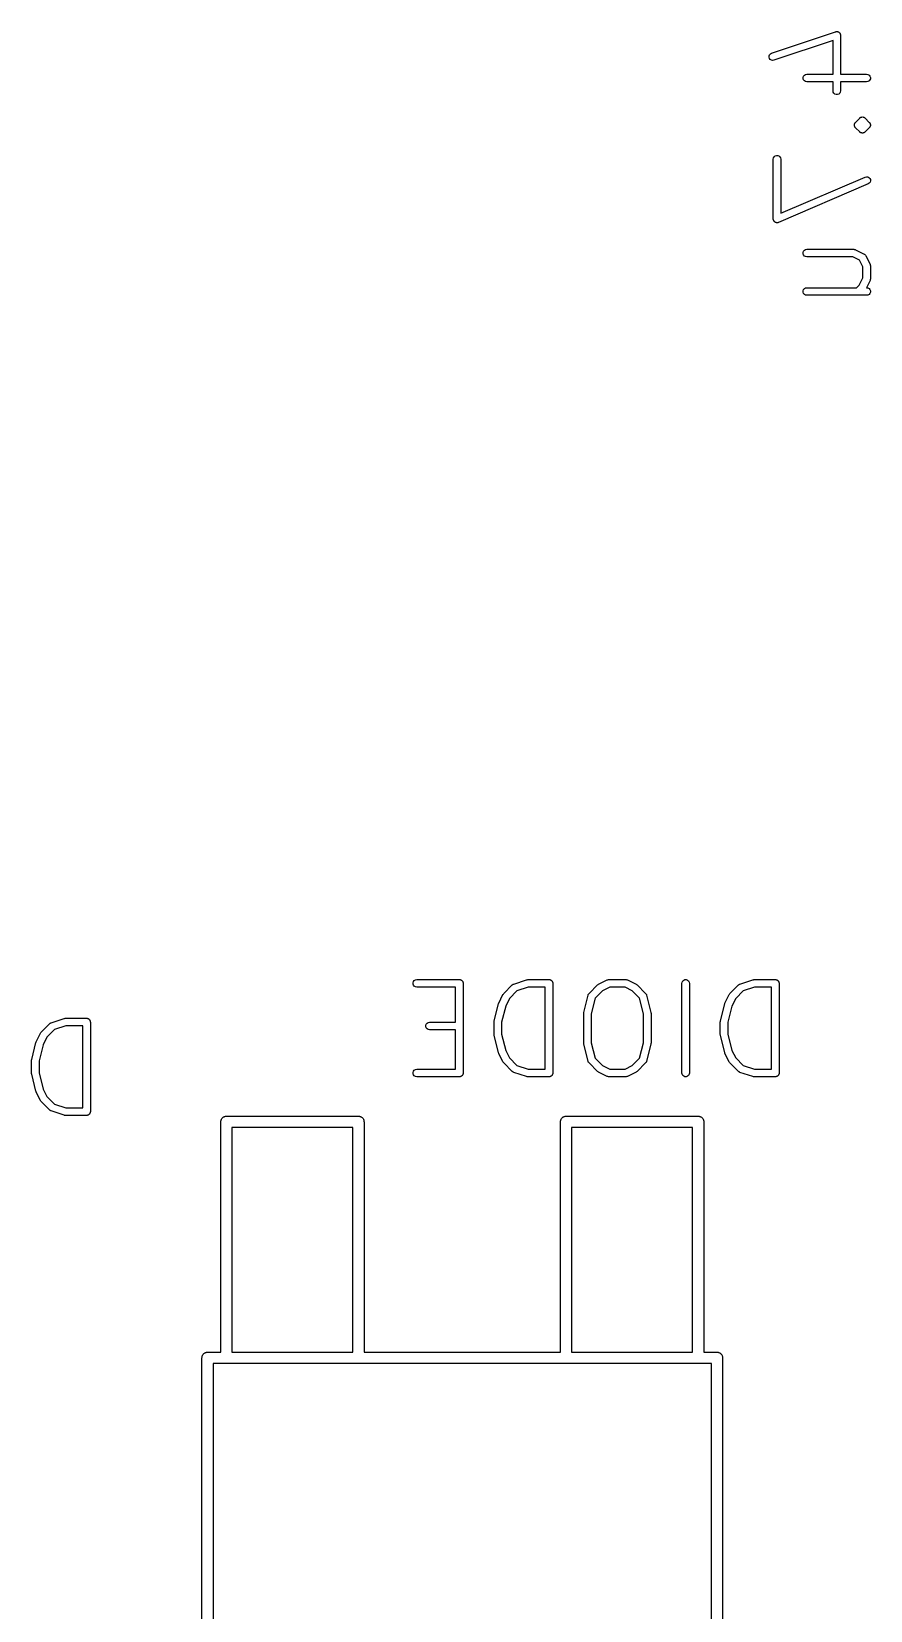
# Model space of a CAD drawing. Extents: x -0.3 to 76.5, y -74.5 to -2.2.
# Drawn here: x 39.7 to 50.99, y -23.42 to -2.18 of the extents above; entities that cross this region are included whole.
import ezdxf

# ---------------------------------------------------------------- set-up
doc = ezdxf.new("R2010")
doc.units = 0
doc.header["$MEASUREMENT"] = 0
doc.layers.add('BLACK', color=7, linetype='CONTINUOUS')

msp = doc.modelspace()

# ---------------------------------------------------------------- linework, layer by layer
at = {"layer": 'Black'}
for p, q in [((49.6625, -2.46888), (50.5243, -2.18162)), ((50.4896, -2.30029), (49.6947, -2.56526)), ((50.4896, -2.75353), (50.4896, -2.30029)), ((50.5243, -2.18162), (50.528, -2.18107)), ((50.528, -2.18107), (50.5316, -2.17978)), ((50.5316, -2.17978), (50.5367, -2.17978)), ((50.5367, -2.17978), (50.5418, -2.17903)), ((50.5418, -2.17903), (50.5454, -2.17978)), ((50.5454, -2.17978), (50.5492, -2.17978)), ((50.5492, -2.17978), (50.554, -2.18154)), ((50.554, -2.18154), (50.5591, -2.18257)), ((50.5591, -2.18257), (50.5623, -2.18453)), ((50.5623, -2.18453), (50.5658, -2.18582)), ((50.5658, -2.18582), (50.5697, -2.18911)), ((50.5697, -2.18911), (50.5741, -2.1918)), ((50.5741, -2.1918), (50.5764, -2.19474)), ((50.5764, -2.19474), (50.5793, -2.19716)), ((50.5793, -2.19716), (50.5819, -2.2016)), ((50.5819, -2.2016), (50.5851, -2.20562)), ((50.5851, -2.20562), (50.5862, -2.20918)), ((50.5862, -2.20918), (50.5881, -2.21243)), ((50.5881, -2.21243), (50.589, -2.21749)), ((50.589, -2.21749), (50.5906, -2.22236)), ((50.5906, -2.22236), (50.5905, -2.22611)), ((50.5905, -2.22611), (50.5912, -2.22981)), ((50.5912, -2.22981), (50.5912, -2.75353)), ((49.6283, -2.52452), (49.6288, -2.50689)), ((49.6339, -2.54126), (49.6283, -2.52452)), ((49.6288, -2.50689), (49.6353, -2.49048)), ((49.6449, -2.55508), (49.6339, -2.54126)), ((49.6353, -2.49048), (49.647, -2.47728)), ((49.647, -2.47728), (49.6625, -2.46888)), ((49.6599, -2.56431), (49.6449, -2.55508)), ((49.6772, -2.56785), (49.6599, -2.56431)), ((49.6947, -2.56526), (49.6772, -2.56785)), ((50.1056, -2.76542), (50.1208, -2.7566)), ((50.1208, -2.7566), (50.1382, -2.75353)), ((50.1382, -2.75353), (50.4896, -2.75353)), ((50.5912, -2.75353), (50.9425, -2.75353)), ((50.9425, -2.75353), (50.9599, -2.7566)), ((50.9599, -2.7566), (50.9752, -2.76542)), ((50.0882, -2.79551), (50.0942, -2.77893)), ((50.0882, -2.81315), (50.0882, -2.79551)), ((50.0942, -2.82973), (50.0882, -2.81315)), ((50.0942, -2.77893), (50.1056, -2.76542)), ((50.1056, -2.84325), (50.0942, -2.82973)), ((50.1208, -2.85207), (50.1056, -2.84325)), ((50.1382, -2.85513), (50.1208, -2.85207)), ((50.4896, -2.85513), (50.1382, -2.85513)), ((50.4896, -2.97669), (50.4896, -2.85513)), ((50.9425, -2.85513), (50.5912, -2.85513)), ((50.5912, -2.85513), (50.5912, -2.97669)), ((50.9599, -2.85207), (50.9425, -2.85513)), ((50.9752, -2.84325), (50.9599, -2.85207)), ((50.9752, -2.76542), (50.9865, -2.77893)), ((50.9865, -2.82973), (50.9752, -2.84325)), ((50.9865, -2.77893), (50.9926, -2.79551)), ((50.9926, -2.81315), (50.9865, -2.82973)), ((50.9926, -2.79551), (50.9926, -2.81315)), ((50.4926, -2.99406), (50.4896, -2.97669)), ((50.5015, -3.00934), (50.4926, -2.99406)), ((50.515, -3.02068), (50.5015, -3.00934)), ((50.5316, -3.02672), (50.515, -3.02068)), ((50.5492, -3.02672), (50.5316, -3.02672)), ((50.5658, -3.02068), (50.5492, -3.02672)), ((50.5793, -3.00934), (50.5658, -3.02068)), ((50.5881, -2.99406), (50.5793, -3.00934)), ((50.5912, -2.97669), (50.5881, -2.99406)), ((50.7917, -3.40039), (50.8492, -3.34294)), ((50.8492, -3.34294), (50.8528, -3.34039)), ((50.8528, -3.34039), (50.856, -3.33725)), ((50.856, -3.33725), (50.86, -3.33537)), ((50.86, -3.33537), (50.8636, -3.33282)), ((50.8636, -3.33282), (50.8679, -3.33167)), ((50.8679, -3.33167), (50.8719, -3.32979)), ((50.8719, -3.32979), (50.8764, -3.3294)), ((50.8764, -3.3294), (50.8807, -3.32825)), ((50.8807, -3.32825), (50.8851, -3.32864)), ((50.8851, -3.32864), (50.8895, -3.32825)), ((50.8895, -3.32825), (50.8938, -3.3294)), ((50.8938, -3.3294), (50.8982, -3.32979)), ((50.8982, -3.32979), (50.9023, -3.33167)), ((50.9023, -3.33167), (50.9066, -3.33282)), ((50.9066, -3.33282), (50.9102, -3.33537)), ((50.9102, -3.33537), (50.9142, -3.33725)), ((50.9142, -3.33725), (50.9174, -3.34038)), ((50.9174, -3.34038), (50.921, -3.34294)), ((50.921, -3.34294), (50.9785, -3.40039)), ((50.777, -3.43188), (50.7776, -3.42972)), ((50.7774, -3.43631), (50.777, -3.43188)), ((50.777, -3.44074), (50.7774, -3.43631)), ((50.7776, -3.4429), (50.777, -3.44074)), ((50.7776, -3.42749), (50.7784, -3.42539)), ((50.7776, -3.42972), (50.7776, -3.42749)), ((50.7776, -3.44513), (50.7776, -3.4429)), ((50.7784, -3.44723), (50.7776, -3.44513)), ((50.7784, -3.42539), (50.7786, -3.42316)), ((50.7786, -3.44946), (50.7784, -3.44723)), ((50.7786, -3.42316), (50.7805, -3.41913)), ((50.7805, -3.45349), (50.7786, -3.44946)), ((50.7805, -3.41913), (50.7816, -3.41484)), ((50.7816, -3.45778), (50.7805, -3.45349)), ((50.7816, -3.41484), (50.7829, -3.41301)), ((50.7829, -3.45961), (50.7816, -3.45778)), ((50.7829, -3.41301), (50.7836, -3.41091)), ((50.7836, -3.46171), (50.7829, -3.45961)), ((50.7836, -3.41091), (50.7851, -3.4092)), ((50.7851, -3.46342), (50.7836, -3.46171)), ((50.7851, -3.4092), (50.786, -3.40717)), ((50.786, -3.46545), (50.7851, -3.46342)), ((50.786, -3.40717), (50.7892, -3.40403)), ((50.7892, -3.46859), (50.786, -3.46545)), ((50.7892, -3.40403), (50.7917, -3.40039)), ((50.7917, -3.47223), (50.7892, -3.46859)), ((50.8492, -3.52968), (50.7917, -3.47223)), ((50.8528, -3.53223), (50.8492, -3.52968)), ((50.856, -3.53537), (50.8528, -3.53223)), ((50.86, -3.53725), (50.856, -3.53537)), ((50.8636, -3.5398), (50.86, -3.53725)), ((50.8679, -3.54095), (50.8636, -3.5398)), ((50.8719, -3.54283), (50.8679, -3.54095)), ((50.8764, -3.54322), (50.8719, -3.54283)), ((50.8807, -3.54437), (50.8764, -3.54322)), ((50.8851, -3.54398), (50.8807, -3.54437)), ((50.8895, -3.54437), (50.8851, -3.54398)), ((50.8938, -3.54322), (50.8895, -3.54437)), ((50.8982, -3.54283), (50.8938, -3.54322)), ((50.9023, -3.54095), (50.8982, -3.54283)), ((50.9066, -3.5398), (50.9023, -3.54095)), ((50.9102, -3.53725), (50.9066, -3.5398)), ((50.9142, -3.53537), (50.9102, -3.53725)), ((50.9174, -3.53224), (50.9142, -3.53537)), ((50.921, -3.52968), (50.9174, -3.53224)), ((50.9785, -3.47223), (50.921, -3.52968)), ((50.9785, -3.40039), (50.981, -3.40403)), ((50.981, -3.46859), (50.9785, -3.47223)), ((50.981, -3.40403), (50.9842, -3.40717)), ((50.9842, -3.46545), (50.981, -3.46859)), ((50.9842, -3.40717), (50.9851, -3.4092)), ((50.9851, -3.46342), (50.9842, -3.46545)), ((50.9851, -3.4092), (50.9865, -3.41091)), ((50.9865, -3.46171), (50.9851, -3.46342)), ((50.9865, -3.41091), (50.9873, -3.41301)), ((50.9873, -3.45961), (50.9865, -3.46171)), ((50.9873, -3.41301), (50.9886, -3.41484)), ((50.9886, -3.45778), (50.9873, -3.45961)), ((50.9886, -3.41484), (50.9897, -3.41913)), ((50.9897, -3.45348), (50.9886, -3.45778)), ((50.9897, -3.41913), (50.9916, -3.42316)), ((50.9916, -3.44946), (50.9897, -3.45348)), ((50.9916, -3.42316), (50.9918, -3.42539)), ((50.9918, -3.44723), (50.9916, -3.44946)), ((50.9918, -3.42539), (50.9926, -3.42749)), ((50.9926, -3.44513), (50.9918, -3.44723)), ((50.9926, -3.42749), (50.9926, -3.42972)), ((50.9926, -3.42972), (50.9932, -3.43188)), ((50.9932, -3.44074), (50.9926, -3.4429)), ((50.9926, -3.4429), (50.9926, -3.44513)), ((50.9932, -3.43188), (50.9928, -3.43631)), ((50.9928, -3.43631), (50.9932, -3.44074)), ((49.6852, -3.89593), (49.6883, -3.87855)), ((49.6852, -4.70026), (49.6852, -3.89593)), ((49.6883, -3.87855), (49.6971, -3.86327)), ((49.6971, -3.86327), (49.7106, -3.85193)), ((49.7106, -3.85193), (49.7272, -3.8459)), ((49.7272, -3.8459), (49.7449, -3.8459)), ((49.7449, -3.8459), (49.7614, -3.85193)), ((49.7614, -3.85193), (49.775, -3.86327)), ((49.775, -3.86327), (49.7838, -3.87855)), ((49.7838, -3.87855), (49.7868, -3.89593)), ((49.7868, -3.89593), (49.7868, -4.62322)), ((50.9626, -4.22988), (49.7561, -4.74695)), ((49.7868, -4.62322), (50.9225, -4.1365)), ((50.9225, -4.1365), (50.9397, -4.13247)), ((50.9397, -4.13247), (50.9572, -4.13456)), ((50.9572, -4.13456), (50.973, -4.14251)), ((50.9773, -4.22022), (50.9626, -4.22988)), ((50.973, -4.14251), (50.9851, -4.15538)), ((50.9879, -4.2061), (50.9773, -4.22022)), ((50.9851, -4.15538), (50.992, -4.17159)), ((50.993, -4.18921), (50.9879, -4.2061)), ((50.992, -4.17159), (50.993, -4.18921)), ((49.6863, -4.70602), (49.6852, -4.70026)), ((49.6866, -4.71186), (49.6863, -4.70602)), ((49.6878, -4.71465), (49.6866, -4.71186)), ((49.6883, -4.71764), (49.6878, -4.71465)), ((49.6912, -4.7227), (49.6883, -4.71764)), ((49.6935, -4.72808), (49.6912, -4.7227)), ((49.6956, -4.73029), (49.6935, -4.72808)), ((49.6971, -4.73292), (49.6956, -4.73029)), ((49.7016, -4.73668), (49.6971, -4.73292)), ((49.7056, -4.74094), (49.7016, -4.73668)), ((49.7083, -4.7423), (49.7056, -4.74094)), ((49.7106, -4.74426), (49.7083, -4.7423)), ((49.7161, -4.74625), (49.7106, -4.74426)), ((49.7214, -4.74889), (49.7161, -4.74625)), ((49.7244, -4.74925), (49.7214, -4.74889)), ((49.7272, -4.75029), (49.7244, -4.74925)), ((49.7331, -4.75029), (49.7272, -4.75029)), ((49.7389, -4.75098), (49.7331, -4.75029)), ((49.7418, -4.75029), (49.7389, -4.75098)), ((49.7449, -4.75029), (49.7418, -4.75029)), ((49.7504, -4.74829), (49.7449, -4.75029)), ((49.7561, -4.74695), (49.7504, -4.74829)), ((50.0882, -5.15106), (50.0942, -5.13448)), ((50.0882, -5.1687), (50.0882, -5.15106)), ((50.0942, -5.18528), (50.0882, -5.1687)), ((50.0942, -5.13448), (50.1056, -5.12097)), ((50.1056, -5.1988), (50.0942, -5.18528)), ((50.1056, -5.12097), (50.1208, -5.11215)), ((50.1208, -5.20762), (50.1056, -5.1988)), ((50.1208, -5.11215), (50.1382, -5.10908)), ((50.1382, -5.21068), (50.1208, -5.20762)), ((50.1382, -5.10908), (50.7702, -5.10908)), ((50.7582, -5.21068), (50.1382, -5.21068)), ((50.8472, -5.2552), (50.7582, -5.21068)), ((50.7702, -5.10908), (50.7731, -5.10959)), ((50.7731, -5.10959), (50.776, -5.10941)), ((50.776, -5.10941), (50.7817, -5.11111)), ((50.7817, -5.11111), (50.7876, -5.11215)), ((50.7876, -5.11215), (50.7901, -5.11361)), ((50.7901, -5.11361), (50.7929, -5.11444)), ((50.7929, -5.11444), (50.9078, -5.1719)), ((50.8917, -5.34423), (50.8472, -5.2552)), ((50.9078, -5.1719), (50.9138, -5.17633)), ((50.9138, -5.17633), (50.92, -5.18044)), ((50.92, -5.18044), (50.9209, -5.18157)), ((50.9209, -5.18157), (50.922, -5.18241)), ((50.922, -5.18241), (50.9261, -5.18862)), ((50.9261, -5.18862), (50.9305, -5.19461)), ((50.9305, -5.19461), (50.988, -5.30952)), ((50.988, -5.30952), (50.9888, -5.31233)), ((50.8433, -5.58941), (50.8917, -5.4926)), ((50.8917, -5.4926), (50.8917, -5.34423)), ((50.9888, -5.31233), (50.9903, -5.31486)), ((50.9903, -5.52197), (50.9888, -5.52451)), ((50.9903, -5.31486), (50.9913, -5.32072)), ((50.9913, -5.51611), (50.9903, -5.52197)), ((50.9913, -5.32072), (50.993, -5.32643)), ((50.993, -5.5104), (50.9913, -5.51611)), ((50.993, -5.32643), (50.9928, -5.32935)), ((50.9928, -5.32935), (50.9933, -5.33224)), ((50.9933, -5.5046), (50.9928, -5.50748)), ((50.9928, -5.50748), (50.993, -5.5104)), ((50.9933, -5.33224), (50.9933, -5.5046)), ((50.0882, -5.66813), (50.0942, -5.65155)), ((50.0882, -5.68577), (50.0882, -5.66813)), ((50.0942, -5.70235), (50.0882, -5.68577)), ((50.0942, -5.65155), (50.1056, -5.63804)), ((50.1056, -5.71587), (50.0942, -5.70235)), ((50.1056, -5.63804), (50.1208, -5.62922)), ((50.1208, -5.72469), (50.1056, -5.71587)), ((50.1208, -5.62922), (50.1382, -5.62615)), ((50.1382, -5.72775), (50.1208, -5.72469)), ((50.1382, -5.62615), (50.8066, -5.62615)), ((50.9425, -5.72775), (50.1382, -5.72775)), ((50.8066, -5.62615), (50.8433, -5.58941)), ((50.988, -5.52731), (50.9386, -5.62615)), ((50.9386, -5.62615), (50.9425, -5.62615)), ((50.9425, -5.62615), (50.9599, -5.62922)), ((50.9599, -5.72469), (50.9425, -5.72775)), ((50.9599, -5.62922), (50.9752, -5.63804)), ((50.9752, -5.71587), (50.9599, -5.72469)), ((50.9752, -5.63804), (50.9865, -5.65155)), ((50.9865, -5.70235), (50.9752, -5.71587)), ((50.9865, -5.65155), (50.9926, -5.66813)), ((50.9926, -5.68577), (50.9865, -5.70235)), ((50.9888, -5.52451), (50.988, -5.52731)), ((50.9926, -5.66813), (50.9926, -5.68577)), ((44.8367, -14.9772), (44.8427, -14.9606)), ((44.8367, -14.9949), (44.8367, -14.9772)), ((44.8427, -15.0114), (44.8367, -14.9949)), ((44.8427, -14.9606), (44.8541, -14.9471)), ((44.8541, -15.025), (44.8427, -15.0114)), ((44.8541, -14.9471), (44.8694, -14.9383)), ((44.8694, -15.0338), (44.8541, -15.025)), ((44.8694, -14.9383), (44.8867, -14.9352)), ((44.8867, -15.0368), (44.8694, -15.0338)), ((44.8867, -14.9352), (45.4613, -14.9352)), ((45.4105, -15.0368), (44.8867, -15.0368)), ((45.4105, -15.5098), (45.4105, -15.0368)), ((45.4613, -14.9352), (45.4656, -14.936)), ((45.4656, -14.936), (45.4701, -14.936)), ((45.4701, -14.936), (45.4743, -14.9375)), ((45.4743, -14.9375), (45.4786, -14.9383)), ((45.4786, -14.9383), (45.4825, -14.9405)), ((45.4825, -14.9405), (45.4867, -14.9421)), ((45.4867, -14.9421), (45.4901, -14.9449)), ((45.4901, -14.9449), (45.4939, -14.9471)), ((45.4939, -14.9471), (45.4968, -14.9505)), ((45.4968, -14.9505), (45.5002, -14.9534)), ((45.5002, -14.9534), (45.5024, -14.9572)), ((45.5024, -14.9572), (45.5053, -14.9606)), ((45.5053, -14.9606), (45.5068, -14.9648)), ((45.5068, -14.9648), (45.509, -14.9687)), ((45.509, -14.9687), (45.5098, -14.9731)), ((45.5098, -14.9731), (45.5113, -14.9772)), ((45.5113, -14.9772), (45.5113, -14.9817)), ((45.5113, -14.9817), (45.5121, -14.986)), ((45.5121, -14.986), (45.5121, -16.1925)), ((46.0573, -15.1225), (46.1722, -15.0076)), ((46.1722, -15.0076), (46.1746, -15.0059)), ((46.1746, -15.0059), (46.1766, -15.0037)), ((46.1766, -15.0037), (46.1818, -15.0009)), ((46.1818, -15.0009), (46.1867, -14.9975)), ((46.1867, -14.9975), (46.1895, -14.9967)), ((46.1895, -14.9967), (46.1921, -14.9953)), ((46.1921, -14.9953), (46.3644, -14.9379)), ((46.3887, -15.0368), (46.2356, -15.0879)), ((46.3644, -14.9379), (46.3725, -14.9367)), ((46.3725, -14.9367), (46.3805, -14.9352)), ((46.3805, -14.9352), (46.6678, -14.9352)), ((46.617, -15.0368), (46.3887, -15.0368)), ((46.617, -16.1417), (46.617, -15.0368)), ((46.6678, -14.9352), (46.6721, -14.936)), ((46.6721, -14.936), (46.6766, -14.936)), ((46.6766, -14.936), (46.6808, -14.9375)), ((46.6808, -14.9375), (46.6851, -14.9383)), ((46.6851, -14.9383), (46.689, -14.9405)), ((46.689, -14.9405), (46.6932, -14.9421)), ((46.6932, -14.9421), (46.6966, -14.9449)), ((46.6966, -14.9449), (46.7004, -14.9471)), ((46.7004, -14.9471), (46.7033, -14.9505)), ((46.7033, -14.9505), (46.7067, -14.9534)), ((46.7067, -14.9534), (46.7089, -14.9572)), ((46.7089, -14.9572), (46.7118, -14.9606)), ((46.7118, -14.9606), (46.7133, -14.9648)), ((46.7133, -14.9648), (46.7155, -14.9687)), ((46.7155, -14.9687), (46.7163, -14.9731)), ((46.7163, -14.9731), (46.7178, -14.9772)), ((46.7178, -14.9772), (46.7178, -14.9817)), ((46.7178, -14.9817), (46.7186, -14.986)), ((46.7186, -14.986), (46.7186, -16.1925)), ((47.2064, -15.1225), (47.3213, -15.0076)), ((47.3213, -15.0076), (47.3279, -15.0029)), ((47.3279, -15.0029), (47.3345, -14.9981)), ((47.3345, -14.9981), (47.4494, -14.9406)), ((47.4841, -15.0368), (47.3873, -15.0852)), ((47.4494, -14.9406), (47.4522, -14.9398)), ((47.4522, -14.9398), (47.4547, -14.9383)), ((47.4547, -14.9383), (47.4606, -14.9373)), ((47.4606, -14.9373), (47.4663, -14.9356)), ((47.4663, -14.9356), (47.4692, -14.9358)), ((47.4692, -14.9358), (47.4721, -14.9352)), ((47.4721, -14.9352), (47.7019, -14.9352)), ((47.6899, -15.0368), (47.4841, -15.0368)), ((47.7867, -15.0852), (47.6899, -15.0368)), ((47.7019, -14.9352), (47.7048, -14.9358)), ((47.7048, -14.9358), (47.7077, -14.9356)), ((47.7077, -14.9356), (47.7134, -14.9373)), ((47.7134, -14.9373), (47.7193, -14.9383)), ((47.7193, -14.9383), (47.7218, -14.9398)), ((47.7218, -14.9398), (47.7246, -14.9406)), ((47.7246, -14.9406), (47.8395, -14.9981)), ((47.8395, -14.9981), (47.8461, -15.0029)), ((47.8461, -15.0029), (47.8527, -15.0076)), ((47.8527, -15.0076), (47.9676, -15.1225)), ((48.4554, -14.986), (48.4585, -14.9687)), ((48.4554, -16.1925), (48.4554, -14.986)), ((48.4585, -14.9687), (48.4673, -14.9534)), ((48.4673, -14.9534), (48.4808, -14.9421)), ((48.4808, -14.9421), (48.4974, -14.936)), ((48.4974, -14.936), (48.5151, -14.936)), ((48.5151, -14.936), (48.5316, -14.9421)), ((48.5316, -14.9421), (48.5452, -14.9534)), ((48.5452, -14.9534), (48.554, -14.9687)), ((48.554, -14.9687), (48.557, -14.986)), ((48.557, -14.986), (48.557, -16.1925)), ((49.1023, -15.1225), (49.2172, -15.0076)), ((49.2172, -15.0076), (49.2196, -15.0059)), ((49.2196, -15.0059), (49.2215, -15.0037)), ((49.2215, -15.0037), (49.2268, -15.0009)), ((49.2268, -15.0009), (49.2316, -14.9975)), ((49.2316, -14.9975), (49.2345, -14.9967)), ((49.2345, -14.9967), (49.2371, -14.9953)), ((49.2371, -14.9953), (49.4094, -14.9379)), ((49.4337, -15.0368), (49.2806, -15.0879)), ((49.4094, -14.9379), (49.4175, -14.9367)), ((49.4175, -14.9367), (49.4255, -14.9352)), ((49.4255, -14.9352), (49.7127, -14.9352)), ((49.6619, -15.0368), (49.4337, -15.0368)), ((49.6619, -16.1417), (49.6619, -15.0368)), ((49.7127, -14.9352), (49.7171, -14.936)), ((49.7171, -14.936), (49.7216, -14.936)), ((49.7216, -14.936), (49.7257, -14.9375)), ((49.7257, -14.9375), (49.7301, -14.9383)), ((49.7301, -14.9383), (49.734, -14.9405)), ((49.734, -14.9405), (49.7381, -14.9421)), ((49.7381, -14.9421), (49.7415, -14.9449)), ((49.7415, -14.9449), (49.7454, -14.9471)), ((49.7454, -14.9471), (49.7482, -14.9505)), ((49.7482, -14.9505), (49.7517, -14.9534)), ((49.7517, -14.9534), (49.7539, -14.9572)), ((49.7539, -14.9572), (49.7567, -14.9606)), ((49.7567, -14.9606), (49.7583, -14.9648)), ((49.7583, -14.9648), (49.7605, -14.9687)), ((49.7605, -14.9687), (49.7612, -14.9731)), ((49.7612, -14.9731), (49.7628, -14.9772)), ((49.7628, -14.9772), (49.7628, -14.9817)), ((49.7628, -14.9817), (49.7635, -14.986)), ((49.7635, -14.986), (49.7635, -16.1925)), ((45.9291, -15.4908), (45.9865, -15.261)), ((45.9865, -15.261), (45.9888, -15.2559)), ((45.9888, -15.2559), (45.9903, -15.2506)), ((45.9903, -15.2506), (46.0478, -15.1357)), ((46.0837, -15.291), (46.0291, -15.5094)), ((46.0478, -15.1357), (46.0526, -15.1292)), ((46.0526, -15.1292), (46.0573, -15.1225)), ((46.135, -15.1885), (46.0837, -15.291)), ((46.2356, -15.0879), (46.135, -15.1885)), ((47.1355, -15.3759), (47.193, -15.1461)), ((47.193, -15.1461), (47.195, -15.1416)), ((47.195, -15.1416), (47.1962, -15.1369)), ((47.1962, -15.1369), (47.1986, -15.1336)), ((47.1986, -15.1336), (47.2002, -15.13)), ((47.2002, -15.13), (47.2036, -15.1265)), ((47.2036, -15.1265), (47.2064, -15.1225)), ((47.2882, -15.1844), (47.2356, -15.3945)), ((47.3873, -15.0852), (47.2882, -15.1844)), ((47.8858, -15.1844), (47.7867, -15.0852)), ((47.9384, -15.3945), (47.8858, -15.1844)), ((47.9676, -15.1225), (47.9704, -15.1265)), ((47.9704, -15.1265), (47.9738, -15.13)), ((47.9738, -15.13), (47.9754, -15.1336)), ((47.9754, -15.1336), (47.9778, -15.1369)), ((47.9778, -15.1369), (47.979, -15.1416)), ((47.979, -15.1416), (47.981, -15.1461)), ((47.981, -15.1461), (48.0384, -15.3759)), ((48.974, -15.4908), (49.0315, -15.261)), ((49.0315, -15.261), (49.0337, -15.2559)), ((49.0337, -15.2559), (49.0353, -15.2506)), ((49.0353, -15.2506), (49.0928, -15.1357)), ((49.1287, -15.291), (49.0741, -15.5094)), ((49.0928, -15.1357), (49.0976, -15.1292)), ((49.0976, -15.1292), (49.1023, -15.1225)), ((49.18, -15.1885), (49.1287, -15.291)), ((49.2806, -15.0879), (49.18, -15.1885)), ((39.9671, -15.5153), (40.1394, -15.4579)), ((40.1394, -15.4579), (40.1475, -15.4567)), ((40.1475, -15.4567), (40.1555, -15.4552)), ((40.1555, -15.4552), (40.4427, -15.4552)), ((40.4427, -15.4552), (40.4471, -15.456)), ((40.4471, -15.456), (40.4516, -15.456)), ((40.4516, -15.456), (40.4557, -15.4575)), ((40.4557, -15.4575), (40.4601, -15.4583)), ((40.4601, -15.4583), (40.464, -15.4605)), ((40.464, -15.4605), (40.4681, -15.4621)), ((40.4681, -15.4621), (40.4715, -15.4649)), ((40.4715, -15.4649), (40.4754, -15.4671)), ((40.4754, -15.4671), (40.4782, -15.4705)), ((40.4782, -15.4705), (40.4817, -15.4734)), ((40.4817, -15.4734), (40.4839, -15.4772)), ((40.4839, -15.4772), (40.4867, -15.4806)), ((40.4867, -15.4806), (40.4883, -15.4848)), ((40.4883, -15.4848), (40.4905, -15.4887)), ((40.4905, -15.4887), (40.4912, -15.4931)), ((40.4912, -15.4931), (40.4928, -15.4972)), ((40.4928, -15.4972), (40.4928, -15.5017)), ((40.4928, -15.5017), (40.4935, -15.506)), ((40.4935, -15.506), (40.4935, -16.7125)), ((45.9275, -15.5031), (45.9286, -15.497)), ((45.9275, -15.6755), (45.9275, -15.5031)), ((45.9286, -15.497), (45.9291, -15.4908)), ((47.134, -15.3882), (47.1351, -15.3821)), ((47.134, -15.7904), (47.134, -15.3882)), ((47.1351, -15.3821), (47.1355, -15.3759)), ((47.2356, -15.3945), (47.2356, -15.7841)), ((47.9384, -15.7841), (47.9384, -15.3945)), ((48.0384, -15.3759), (48.0389, -15.3821)), ((48.0389, -15.3821), (48.04, -15.3882)), ((48.04, -15.3882), (48.04, -15.7904)), ((48.9725, -15.5031), (48.9736, -15.497)), ((48.9725, -15.6755), (48.9725, -15.5031)), ((48.9736, -15.497), (48.974, -15.4908)), ((39.7653, -15.7706), (39.8228, -15.6557)), ((39.8228, -15.6557), (39.8276, -15.6492)), ((39.8276, -15.6492), (39.8323, -15.6425)), ((39.8323, -15.6425), (39.9472, -15.5276)), ((39.91, -15.7085), (39.8587, -15.811)), ((40.0106, -15.6079), (39.91, -15.7085)), ((39.9472, -15.5276), (39.9496, -15.5259)), ((39.9496, -15.5259), (39.9515, -15.5237)), ((39.9515, -15.5237), (39.9568, -15.5209)), ((39.9568, -15.5209), (39.9616, -15.5175)), ((39.9616, -15.5175), (39.9645, -15.5167)), ((39.9645, -15.5167), (39.9671, -15.5153)), ((40.1637, -15.5568), (40.0106, -15.6079)), ((40.3919, -15.5568), (40.1637, -15.5568)), ((40.3919, -16.6617), (40.3919, -15.5568)), ((45.0091, -15.5517), (45.0151, -15.5352)), ((45.0091, -15.5694), (45.0091, -15.5517)), ((45.0151, -15.586), (45.0091, -15.5694)), ((45.0151, -15.5352), (45.0264, -15.5217)), ((45.0264, -15.5995), (45.0151, -15.586)), ((45.0264, -15.5217), (45.0417, -15.5128)), ((45.0417, -15.6083), (45.0264, -15.5995)), ((45.0417, -15.5128), (45.0591, -15.5098)), ((45.0591, -15.6114), (45.0417, -15.6083)), ((45.0591, -15.5098), (45.4105, -15.5098)), ((45.4105, -15.6114), (45.0591, -15.6114)), ((45.4105, -16.1417), (45.4105, -15.6114)), ((45.9286, -15.6816), (45.9275, -15.6755)), ((45.9291, -15.6878), (45.9286, -15.6816)), ((45.9865, -15.9176), (45.9291, -15.6878)), ((46.0291, -15.5094), (46.0291, -15.6692)), ((46.0291, -15.6692), (46.0837, -15.8876)), ((48.9736, -15.6816), (48.9725, -15.6755)), ((48.974, -15.6878), (48.9736, -15.6816)), ((49.0315, -15.9176), (48.974, -15.6878)), ((49.0741, -15.5094), (49.0741, -15.6692)), ((49.0741, -15.6692), (49.1287, -15.8876)), ((39.704, -16.0108), (39.7615, -15.781)), ((39.7615, -15.781), (39.7637, -15.7759)), ((39.7637, -15.7759), (39.7653, -15.7706)), ((39.8587, -15.811), (39.8041, -16.0294)), ((45.9888, -15.9227), (45.9865, -15.9176)), ((45.9903, -15.928), (45.9888, -15.9227)), ((46.0478, -16.0429), (45.9903, -15.928)), ((46.0837, -15.8876), (46.135, -15.9901)), ((47.1351, -15.7965), (47.134, -15.7904)), ((47.1355, -15.8027), (47.1351, -15.7965)), ((47.193, -16.0325), (47.1355, -15.8027)), ((47.2356, -15.7841), (47.2882, -15.9942)), ((47.8858, -15.9942), (47.9384, -15.7841)), ((48.0384, -15.8027), (47.981, -16.0325)), ((48.0389, -15.7965), (48.0384, -15.8027)), ((48.04, -15.7904), (48.0389, -15.7965)), ((49.0337, -15.9227), (49.0315, -15.9176)), ((49.0353, -15.928), (49.0337, -15.9227)), ((49.0928, -16.0429), (49.0353, -15.928)), ((49.1287, -15.8876), (49.18, -15.9901)), ((39.7025, -16.0231), (39.7036, -16.017)), ((39.7025, -16.1955), (39.7025, -16.0231)), ((39.7036, -16.017), (39.704, -16.0108)), ((39.8041, -16.0294), (39.8041, -16.1892)), ((44.8541, -16.1536), (44.8694, -16.1448)), ((44.8694, -16.1448), (44.8867, -16.1417)), ((44.8867, -16.1417), (45.4105, -16.1417)), ((46.0527, -16.0495), (46.0478, -16.0429)), ((46.0573, -16.0561), (46.0527, -16.0495)), ((46.1722, -16.171), (46.0573, -16.0561)), ((46.135, -15.9901), (46.2356, -16.0907)), ((46.2356, -16.0907), (46.3887, -16.1417)), ((46.3887, -16.1417), (46.617, -16.1417)), ((47.195, -16.037), (47.193, -16.0325)), ((47.1962, -16.0417), (47.195, -16.037)), ((47.1986, -16.045), (47.1962, -16.0417)), ((47.2002, -16.0486), (47.1986, -16.045)), ((47.2036, -16.0521), (47.2002, -16.0486)), ((47.2064, -16.0561), (47.2036, -16.0521)), ((47.3213, -16.171), (47.2064, -16.0561)), ((47.2882, -15.9942), (47.3873, -16.0933)), ((47.3873, -16.0933), (47.4841, -16.1417)), ((47.4841, -16.1417), (47.6899, -16.1417)), ((47.6899, -16.1417), (47.7867, -16.0933)), ((47.7867, -16.0933), (47.8858, -15.9942)), ((47.9676, -16.0561), (47.8527, -16.171)), ((47.9704, -16.0521), (47.9676, -16.0561)), ((47.9738, -16.0486), (47.9704, -16.0521)), ((47.9754, -16.045), (47.9738, -16.0486)), ((47.9778, -16.0417), (47.9754, -16.045)), ((47.979, -16.037), (47.9778, -16.0417)), ((47.981, -16.0325), (47.979, -16.037)), ((49.0976, -16.0495), (49.0928, -16.0429)), ((49.1023, -16.0561), (49.0976, -16.0495)), ((49.2172, -16.171), (49.1023, -16.0561)), ((49.18, -15.9901), (49.2806, -16.0907)), ((49.2806, -16.0907), (49.4337, -16.1417)), ((49.4337, -16.1417), (49.6619, -16.1417)), ((39.7036, -16.2016), (39.7025, -16.1955)), ((39.704, -16.2078), (39.7036, -16.2016)), ((39.7615, -16.4376), (39.704, -16.2078)), ((39.8041, -16.1892), (39.8587, -16.4076)), ((44.8367, -16.1837), (44.8427, -16.1671)), ((44.8367, -16.2014), (44.8367, -16.1837)), ((44.8427, -16.2179), (44.8367, -16.2014)), ((44.8427, -16.1671), (44.8541, -16.1536)), ((44.8541, -16.2315), (44.8427, -16.2179)), ((44.8694, -16.2403), (44.8541, -16.2315)), ((44.8867, -16.2433), (44.8694, -16.2403)), ((45.4613, -16.2433), (44.8867, -16.2433)), ((45.4656, -16.2426), (45.4613, -16.2433)), ((45.4701, -16.2426), (45.4656, -16.2426)), ((45.4743, -16.2411), (45.4701, -16.2426)), ((45.4786, -16.2403), (45.4743, -16.2411)), ((45.4825, -16.2381), (45.4786, -16.2403)), ((45.4867, -16.2365), (45.4825, -16.2381)), ((45.4901, -16.2337), (45.4867, -16.2365)), ((45.4939, -16.2315), (45.4901, -16.2337)), ((45.4968, -16.2281), (45.4939, -16.2315)), ((45.5002, -16.2252), (45.4968, -16.2281)), ((45.5024, -16.2214), (45.5002, -16.2252)), ((45.5053, -16.2179), (45.5024, -16.2214)), ((45.5068, -16.2138), (45.5053, -16.2179)), ((45.509, -16.2099), (45.5068, -16.2138)), ((45.5098, -16.2055), (45.509, -16.2099)), ((45.5113, -16.2014), (45.5098, -16.2055)), ((45.5121, -16.1925), (45.5113, -16.1969)), ((45.5113, -16.1969), (45.5113, -16.2014)), ((46.1746, -16.1727), (46.1722, -16.171)), ((46.1766, -16.1749), (46.1746, -16.1727)), ((46.1818, -16.1777), (46.1766, -16.1749)), ((46.1867, -16.1811), (46.1818, -16.1777)), ((46.1895, -16.1819), (46.1867, -16.1811)), ((46.1921, -16.1833), (46.1895, -16.1819)), ((46.3644, -16.2407), (46.1921, -16.1833)), ((46.3725, -16.2419), (46.3644, -16.2407)), ((46.3805, -16.2433), (46.3725, -16.2419)), ((46.6678, -16.2433), (46.3805, -16.2433)), ((46.6721, -16.2426), (46.6678, -16.2433)), ((46.6766, -16.2426), (46.6721, -16.2426)), ((46.6808, -16.2411), (46.6766, -16.2426)), ((46.6851, -16.2403), (46.6808, -16.2411)), ((46.689, -16.2381), (46.6851, -16.2403)), ((46.6932, -16.2365), (46.689, -16.2381)), ((46.6966, -16.2337), (46.6932, -16.2365)), ((46.7004, -16.2315), (46.6966, -16.2337)), ((46.7033, -16.2281), (46.7004, -16.2315)), ((46.7067, -16.2252), (46.7033, -16.2281)), ((46.7089, -16.2214), (46.7067, -16.2252)), ((46.7118, -16.2179), (46.7089, -16.2214)), ((46.7133, -16.2138), (46.7118, -16.2179)), ((46.7155, -16.2099), (46.7133, -16.2138)), ((46.7163, -16.2055), (46.7155, -16.2099)), ((46.7178, -16.2014), (46.7163, -16.2055)), ((46.7186, -16.1925), (46.7178, -16.1969)), ((46.7178, -16.1969), (46.7178, -16.2014)), ((47.3279, -16.1757), (47.3213, -16.171)), ((47.3345, -16.1805), (47.3279, -16.1757)), ((47.4494, -16.238), (47.3345, -16.1805)), ((47.4522, -16.2388), (47.4494, -16.238)), ((47.4547, -16.2403), (47.4522, -16.2388)), ((47.4606, -16.2413), (47.4547, -16.2403)), ((47.4663, -16.243), (47.4606, -16.2413)), ((47.4692, -16.2428), (47.4663, -16.243)), ((47.4721, -16.2433), (47.4692, -16.2428)), ((47.7019, -16.2433), (47.4721, -16.2433)), ((47.7048, -16.2428), (47.7019, -16.2433)), ((47.7077, -16.243), (47.7048, -16.2428)), ((47.7134, -16.2413), (47.7077, -16.243)), ((47.7193, -16.2403), (47.7134, -16.2413)), ((47.7218, -16.2388), (47.7193, -16.2403)), ((47.7246, -16.238), (47.7218, -16.2388)), ((47.8395, -16.1805), (47.7246, -16.238)), ((47.8461, -16.1757), (47.8395, -16.1805)), ((47.8527, -16.171), (47.8461, -16.1757)), ((48.4585, -16.2099), (48.4554, -16.1925)), ((48.4673, -16.2252), (48.4585, -16.2099)), ((48.4808, -16.2365), (48.4673, -16.2252)), ((48.4974, -16.2426), (48.4808, -16.2365)), ((48.5151, -16.2426), (48.4974, -16.2426)), ((48.5316, -16.2365), (48.5151, -16.2426)), ((48.5452, -16.2252), (48.5316, -16.2365)), ((48.554, -16.2099), (48.5452, -16.2252)), ((48.557, -16.1925), (48.554, -16.2099)), ((49.2196, -16.1727), (49.2172, -16.171)), ((49.2215, -16.1749), (49.2196, -16.1727)), ((49.2268, -16.1777), (49.2215, -16.1749)), ((49.2316, -16.1811), (49.2268, -16.1777)), ((49.2345, -16.1819), (49.2316, -16.1811)), ((49.2371, -16.1833), (49.2345, -16.1819)), ((49.4094, -16.2407), (49.2371, -16.1833)), ((49.4175, -16.2419), (49.4094, -16.2407)), ((49.4255, -16.2433), (49.4175, -16.2419)), ((49.7127, -16.2433), (49.4255, -16.2433)), ((49.7171, -16.2426), (49.7127, -16.2433)), ((49.7216, -16.2426), (49.7171, -16.2426)), ((49.7257, -16.2411), (49.7216, -16.2426)), ((49.7301, -16.2403), (49.7257, -16.2411)), ((49.734, -16.2381), (49.7301, -16.2403)), ((49.7381, -16.2365), (49.734, -16.2381)), ((49.7415, -16.2337), (49.7381, -16.2365)), ((49.7454, -16.2315), (49.7415, -16.2337)), ((49.7482, -16.2281), (49.7454, -16.2315)), ((49.7517, -16.2252), (49.7482, -16.2281)), ((49.7539, -16.2214), (49.7517, -16.2252)), ((49.7567, -16.2179), (49.7539, -16.2214)), ((49.7583, -16.2138), (49.7567, -16.2179)), ((49.7605, -16.2099), (49.7583, -16.2138)), ((49.7612, -16.2055), (49.7605, -16.2099)), ((49.7628, -16.2014), (49.7612, -16.2055)), ((49.7635, -16.1925), (49.7628, -16.1969)), ((49.7628, -16.1969), (49.7628, -16.2014)), ((39.7637, -16.4427), (39.7615, -16.4376)), ((39.7653, -16.448), (39.7637, -16.4427)), ((39.8228, -16.5629), (39.7653, -16.448)), ((39.8276, -16.5695), (39.8228, -16.5629)), ((39.8323, -16.5761), (39.8276, -16.5695)), ((39.8587, -16.4076), (39.91, -16.5101)), ((39.91, -16.5101), (40.0106, -16.6107)), ((39.9472, -16.691), (39.8323, -16.5761)), ((39.9496, -16.6927), (39.9472, -16.691)), ((39.9515, -16.6949), (39.9496, -16.6927)), ((39.9568, -16.6977), (39.9515, -16.6949)), ((39.9616, -16.7011), (39.9568, -16.6977)), ((39.9645, -16.7019), (39.9616, -16.7011)), ((39.9671, -16.7033), (39.9645, -16.7019)), ((40.1394, -16.7607), (39.9671, -16.7033)), ((40.0106, -16.6107), (40.1637, -16.6617)), ((40.1475, -16.7619), (40.1394, -16.7607)), ((40.1555, -16.7633), (40.1475, -16.7619)), ((40.4427, -16.7633), (40.1555, -16.7633)), ((40.1637, -16.6617), (40.3919, -16.6617)), ((40.4471, -16.7626), (40.4427, -16.7633)), ((40.4516, -16.7626), (40.4471, -16.7626)), ((40.4557, -16.7611), (40.4516, -16.7626)), ((40.4601, -16.7603), (40.4557, -16.7611)), ((40.464, -16.7581), (40.4601, -16.7603)), ((40.4681, -16.7565), (40.464, -16.7581)), ((40.4715, -16.7537), (40.4681, -16.7565)), ((40.4754, -16.7515), (40.4715, -16.7537)), ((40.4782, -16.7481), (40.4754, -16.7515)), ((40.4817, -16.7452), (40.4782, -16.7481)), ((40.4839, -16.7414), (40.4817, -16.7452)), ((40.4867, -16.7379), (40.4839, -16.7414)), ((40.4883, -16.7338), (40.4867, -16.7379)), ((40.4905, -16.7299), (40.4883, -16.7338)), ((40.4912, -16.7255), (40.4905, -16.7299)), ((40.4928, -16.7214), (40.4912, -16.7255)), ((40.4935, -16.7125), (40.4928, -16.7169)), ((40.4928, -16.7169), (40.4928, -16.7214)), ((42.2875, -16.784), (42.2937, -16.7818)), ((42.2937, -16.7818), (42.2993, -16.7785)), ((42.2993, -16.7785), (42.3058, -16.7774)), ((42.3058, -16.7774), (42.312, -16.7751)), ((42.312, -16.7751), (42.3185, -16.7751)), ((42.3185, -16.7751), (42.325, -16.774)), ((42.325, -16.774), (44.103, -16.774)), ((44.103, -16.774), (44.1095, -16.7751)), ((44.1095, -16.7751), (44.116, -16.7751)), ((44.116, -16.7751), (44.1222, -16.7774)), ((44.1222, -16.7774), (44.1287, -16.7785)), ((44.1287, -16.7785), (44.1343, -16.7818)), ((44.1343, -16.7818), (44.1405, -16.784)), ((46.8595, -16.784), (46.8657, -16.7818)), ((46.8657, -16.7818), (46.8713, -16.7785)), ((46.8713, -16.7785), (46.8778, -16.7774)), ((46.8778, -16.7774), (46.884, -16.7751)), ((46.884, -16.7751), (46.8905, -16.7751)), ((46.8905, -16.7751), (46.897, -16.774)), ((46.897, -16.774), (48.675, -16.774)), ((48.675, -16.774), (48.6815, -16.7751)), ((48.6815, -16.7751), (48.688, -16.7751)), ((48.688, -16.7751), (48.6942, -16.7774)), ((48.6942, -16.7774), (48.7007, -16.7785)), ((48.7007, -16.7785), (48.7063, -16.7818)), ((48.7063, -16.7818), (48.7125, -16.784)), ((42.25, -16.849), (42.2511, -16.8425)), ((42.25, -19.949), (42.25, -16.849)), ((42.2511, -16.836), (42.2534, -16.8298)), ((42.2511, -16.8425), (42.2511, -16.836)), ((42.2534, -16.8298), (42.2545, -16.8233)), ((42.2545, -16.8233), (42.2578, -16.8177)), ((42.2578, -16.8177), (42.26, -16.8115)), ((42.26, -16.8115), (42.2643, -16.8065)), ((42.2643, -16.8065), (42.2675, -16.8008)), ((42.2675, -16.8008), (42.2726, -16.7966)), ((42.2726, -16.7966), (42.2768, -16.7915)), ((42.2768, -16.7915), (42.2825, -16.7883)), ((42.2825, -16.7883), (42.2875, -16.784)), ((42.4, -16.924), (42.4, -19.949)), ((44.028, -16.924), (42.4, -16.924)), ((44.028, -19.949), (44.028, -16.924)), ((44.1405, -16.784), (44.1455, -16.7883)), ((44.1455, -16.7883), (44.1512, -16.7915)), ((44.1512, -16.7915), (44.1554, -16.7966)), ((44.1554, -16.7966), (44.1605, -16.8008)), ((44.1605, -16.8008), (44.1637, -16.8065)), ((44.1637, -16.8065), (44.168, -16.8115)), ((44.168, -16.8115), (44.1702, -16.8177)), ((44.1702, -16.8177), (44.1735, -16.8233)), ((44.1735, -16.8233), (44.1746, -16.8298)), ((44.1746, -16.8298), (44.1769, -16.836)), ((44.1769, -16.836), (44.1769, -16.8425)), ((44.1769, -16.8425), (44.178, -16.849)), ((44.178, -16.849), (44.178, -19.949)), ((46.822, -16.849), (46.8231, -16.8425)), ((46.822, -19.949), (46.822, -16.849)), ((46.8231, -16.836), (46.8254, -16.8298)), ((46.8231, -16.8425), (46.8231, -16.836)), ((46.8254, -16.8298), (46.8265, -16.8233)), ((46.8265, -16.8233), (46.8298, -16.8177)), ((46.8298, -16.8177), (46.832, -16.8115)), ((46.832, -16.8115), (46.8363, -16.8065)), ((46.8363, -16.8065), (46.8395, -16.8008)), ((46.8395, -16.8008), (46.8446, -16.7966)), ((46.8446, -16.7966), (46.8488, -16.7915)), ((46.8488, -16.7915), (46.8545, -16.7883)), ((46.8545, -16.7883), (46.8595, -16.784)), ((46.972, -16.924), (46.972, -19.949)), ((48.6, -16.924), (46.972, -16.924)), ((48.6, -19.949), (48.6, -16.924)), ((48.7125, -16.784), (48.7175, -16.7883)), ((48.7175, -16.7883), (48.7232, -16.7915)), ((48.7232, -16.7915), (48.7274, -16.7966)), ((48.7274, -16.7966), (48.7325, -16.8008)), ((48.7325, -16.8008), (48.7357, -16.8065)), ((48.7357, -16.8065), (48.74, -16.8115)), ((48.74, -16.8115), (48.7422, -16.8177)), ((48.7422, -16.8177), (48.7455, -16.8233)), ((48.7455, -16.8233), (48.7466, -16.8298)), ((48.7466, -16.8298), (48.7489, -16.836)), ((48.7489, -16.836), (48.7489, -16.8425)), ((48.7489, -16.8425), (48.75, -16.849)), ((48.75, -16.849), (48.75, -19.949)), ((42.0186, -19.9716), (42.0228, -19.9665)), ((42.0228, -19.9665), (42.0285, -19.9633)), ((42.0285, -19.9633), (42.0335, -19.959)), ((42.0335, -19.959), (42.0397, -19.9568)), ((42.0397, -19.9568), (42.0453, -19.9535)), ((42.0453, -19.9535), (42.0518, -19.9524)), ((42.0518, -19.9524), (42.058, -19.9501)), ((42.058, -19.9501), (42.0645, -19.9501)), ((42.0645, -19.9501), (42.071, -19.949)), ((42.071, -19.949), (42.25, -19.949)), ((42.4, -19.949), (44.028, -19.949)), ((44.178, -19.949), (46.822, -19.949)), ((46.972, -19.949), (48.6, -19.949)), ((48.75, -19.949), (48.929, -19.949)), ((48.929, -19.949), (48.9355, -19.9501)), ((48.9355, -19.9501), (48.942, -19.9501)), ((48.942, -19.9501), (48.9482, -19.9524)), ((48.9482, -19.9524), (48.9547, -19.9535)), ((48.9547, -19.9535), (48.9603, -19.9568)), ((48.9603, -19.9568), (48.9665, -19.959)), ((48.9665, -19.959), (48.9715, -19.9633)), ((48.9715, -19.9633), (48.9772, -19.9665)), ((48.9772, -19.9665), (48.9814, -19.9716)), ((41.996, -20.024), (41.9971, -20.0175)), ((41.996, -27.898), (41.996, -20.024)), ((41.9971, -20.011), (41.9994, -20.0048)), ((41.9971, -20.0175), (41.9971, -20.011)), ((41.9994, -20.0048), (42.0005, -19.9983)), ((42.0005, -19.9983), (42.0038, -19.9927)), ((42.0038, -19.9927), (42.006, -19.9865)), ((42.006, -19.9865), (42.0103, -19.9815)), ((42.0103, -19.9815), (42.0135, -19.9758)), ((42.0135, -19.9758), (42.0186, -19.9716)), ((42.146, -20.099), (42.146, -27.898)), ((48.854, -20.099), (42.146, -20.099)), ((48.854, -26.12), (48.854, -20.099)), ((48.9814, -19.9716), (48.9865, -19.9758)), ((48.9865, -19.9758), (48.9897, -19.9815)), ((48.9897, -19.9815), (48.994, -19.9865)), ((48.994, -19.9865), (48.9962, -19.9927)), ((48.9962, -19.9927), (48.9995, -19.9983)), ((48.9995, -19.9983), (49.0006, -20.0048)), ((49.0006, -20.0048), (49.0029, -20.011)), ((49.0029, -20.011), (49.0029, -20.0175)), ((49.0029, -20.0175), (49.004, -20.024)), ((49.004, -20.024), (49.004, -26.12))]:
    msp.add_line(p, q, dxfattribs=at)

doc.saveas('drawing.dxf')
